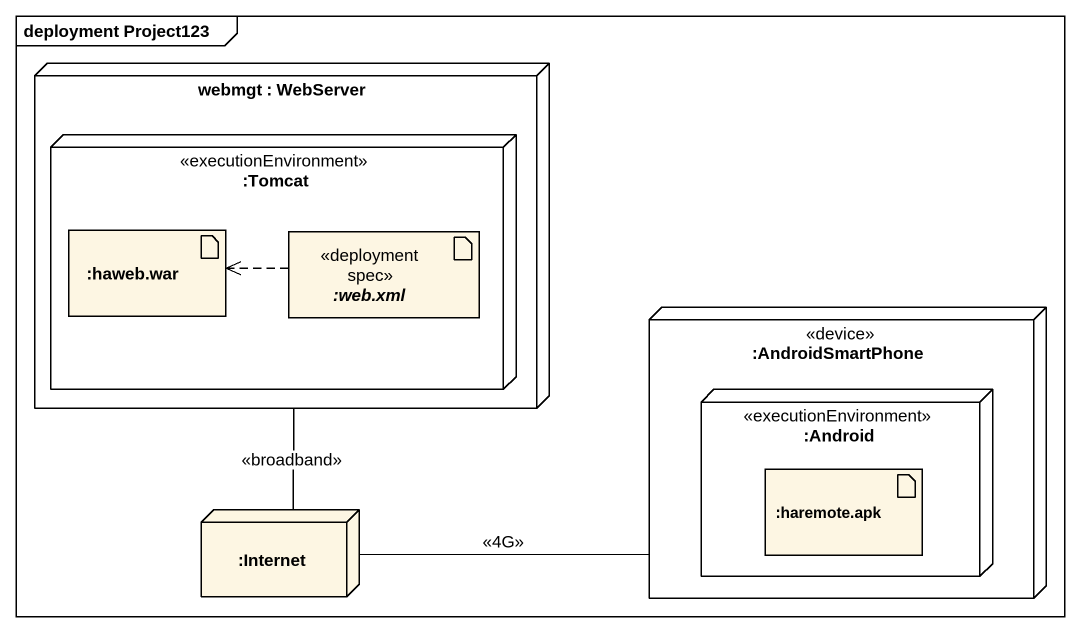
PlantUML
@startuml
mainframe deployment Project123
node "webmgt : WebServer" as webmgt {
  node ":Tomcat" as Tomcat <<executionEnvironment>> {
    artifact ":haweb.war" as haweb_war
    artifact ":web.xml" as web_xml <<deployment spec>>
  }
}
node ":AndroidSmartPhone" as AndroidSmartPhone <<device>> {
  node ":Android" as Android <<executionEnvironment>> {
    artifact ":haremote.apk" as haremote_apk
  }
}
node ":Internet" as Internet
webmgt -- Internet : <<broadband>>
web_xml .left.> haweb_war
AndroidSmartPhone -left- Internet : <<4G>>
@enduml
